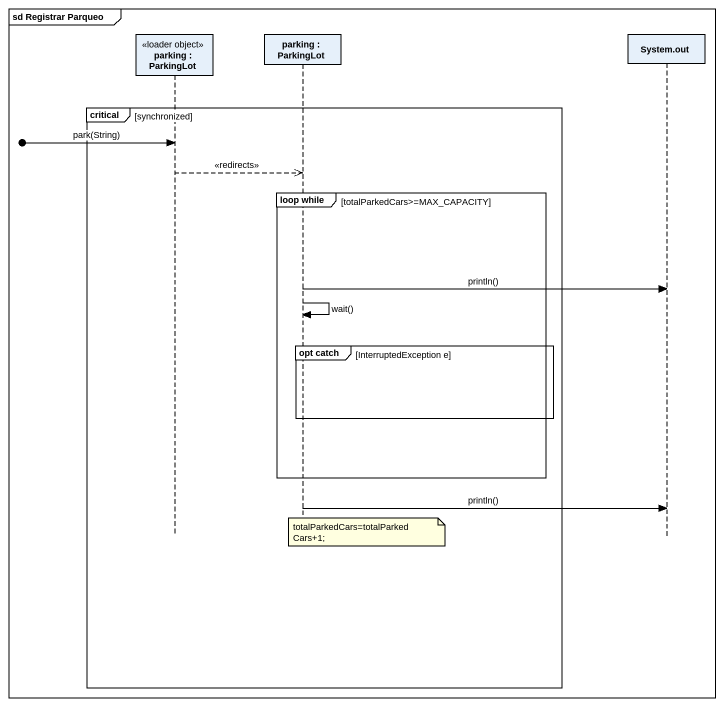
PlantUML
@startuml
mainframe sd Registrar Parqueo
hide footbox
participant "parking : ParkingLot" as parking <<loader object>>
participant "parking : ParkingLot" as parking_2
participant "System.out" as System_out

critical synchronized
  [o-> parking : park(String)
  parking -->> parking_2 : <<redirects>>
  group loop while [totalParkedCars>=MAX_CAPACITY]
    parking_2 -> System_out : println()
    parking_2 -> parking_2 : wait()
    group opt catch [InterruptedException e]
    end
  end
  parking_2 -> System_out : println()
  note over parking_2 : totalParkedCars=totalParkedCars+1;
end
@enduml
